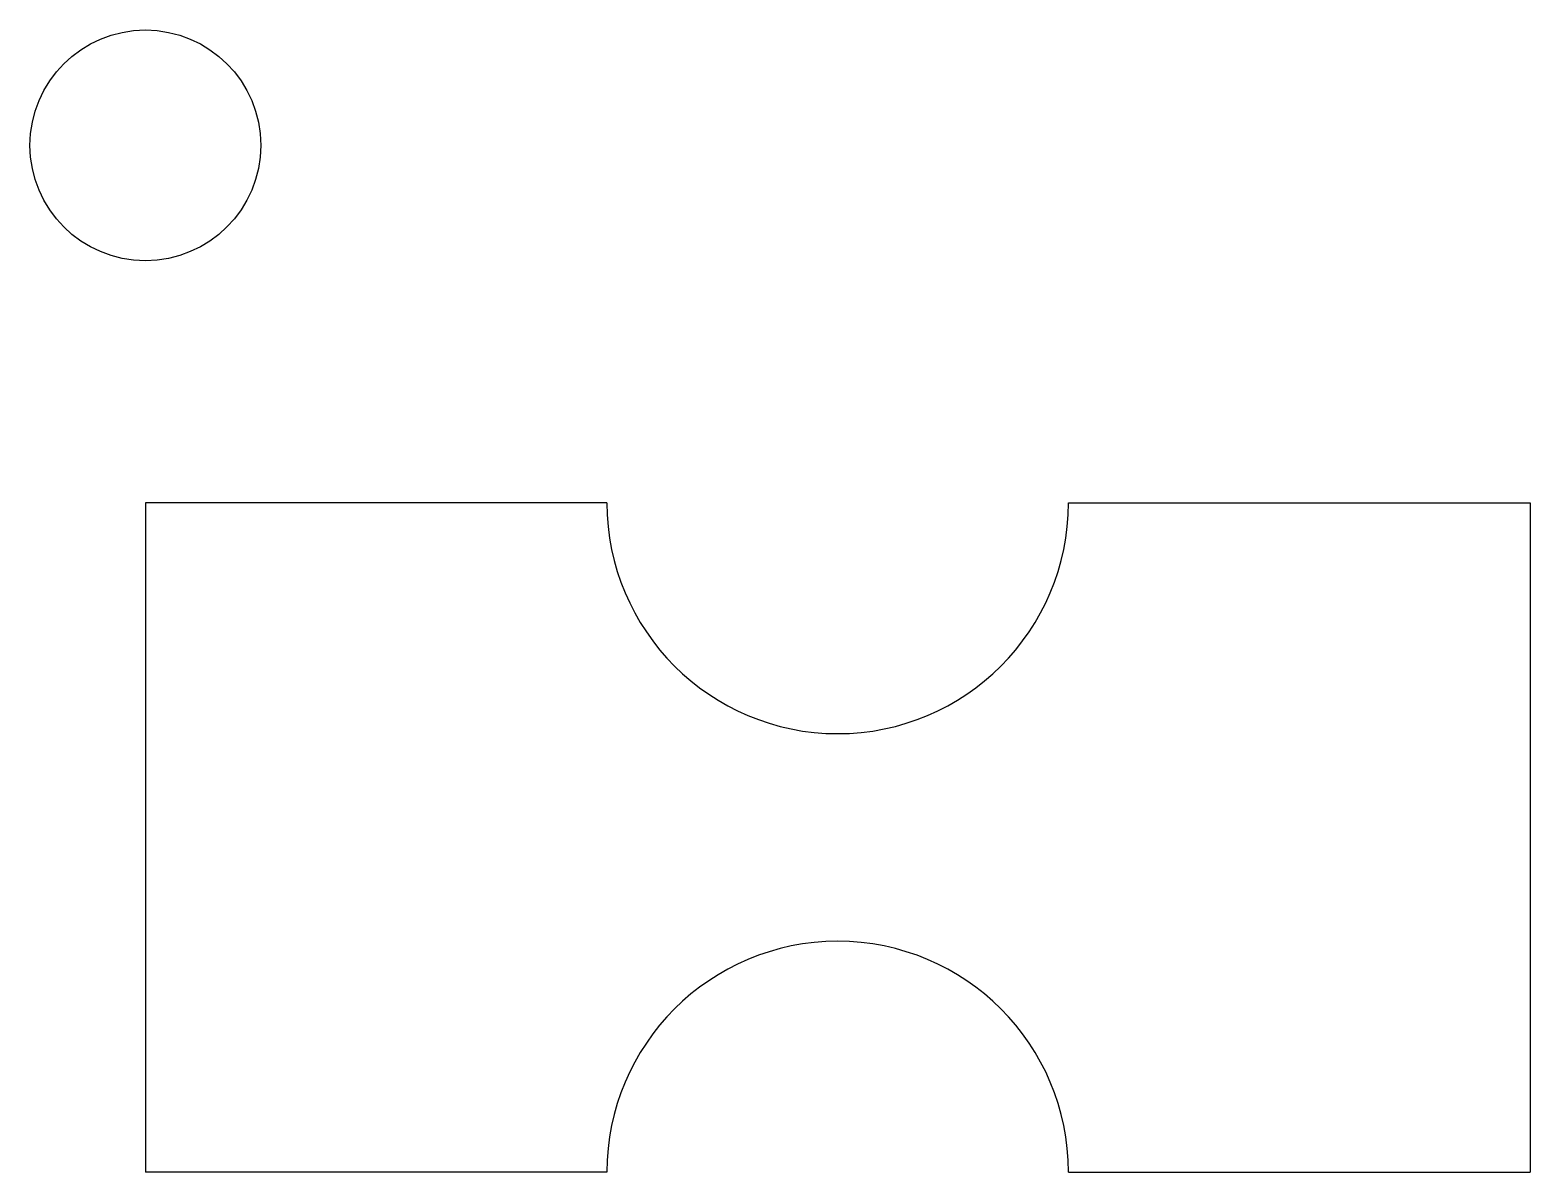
# Model space of a CAD drawing. Extents: x -35 to 30, y -14.5 to 35.
import ezdxf

# ---------------------------------------------------------------- set-up
doc = ezdxf.new("R2010")
doc.units = 0
doc.header["$MEASUREMENT"] = 0
doc.linetypes.add('DURCHGEHEND', pattern=[0])
doc.layers.get('0').update_dxf_attribs({"linetype": 'DURCHGEHEND'})

msp = doc.modelspace()

# ---------------------------------------------------------------- linework, layer by layer
at = {"color": 7, "linetype": 'DURCHGEHEND'}
for p, q in [((-10, 14.5), (-30, 14.5)), ((-30, 14.5), (-30, -14.5)), ((10, 14.5), (30, 14.5)), ((30, 14.5), (30, -14.5)), ((-10, -14.5), (-30, -14.5)), ((10, -14.5), (30, -14.5))]:
    msp.add_line(p, q, dxfattribs=at)
msp.add_circle((-30, 30), 5, dxfattribs=at)
for centre, start, end in [((0, 14.5), 180, 360), ((0, -14.5), 0, 180)]:
    msp.add_arc(centre, 10, start, end, dxfattribs=at)

doc.saveas('drawing.dxf')
